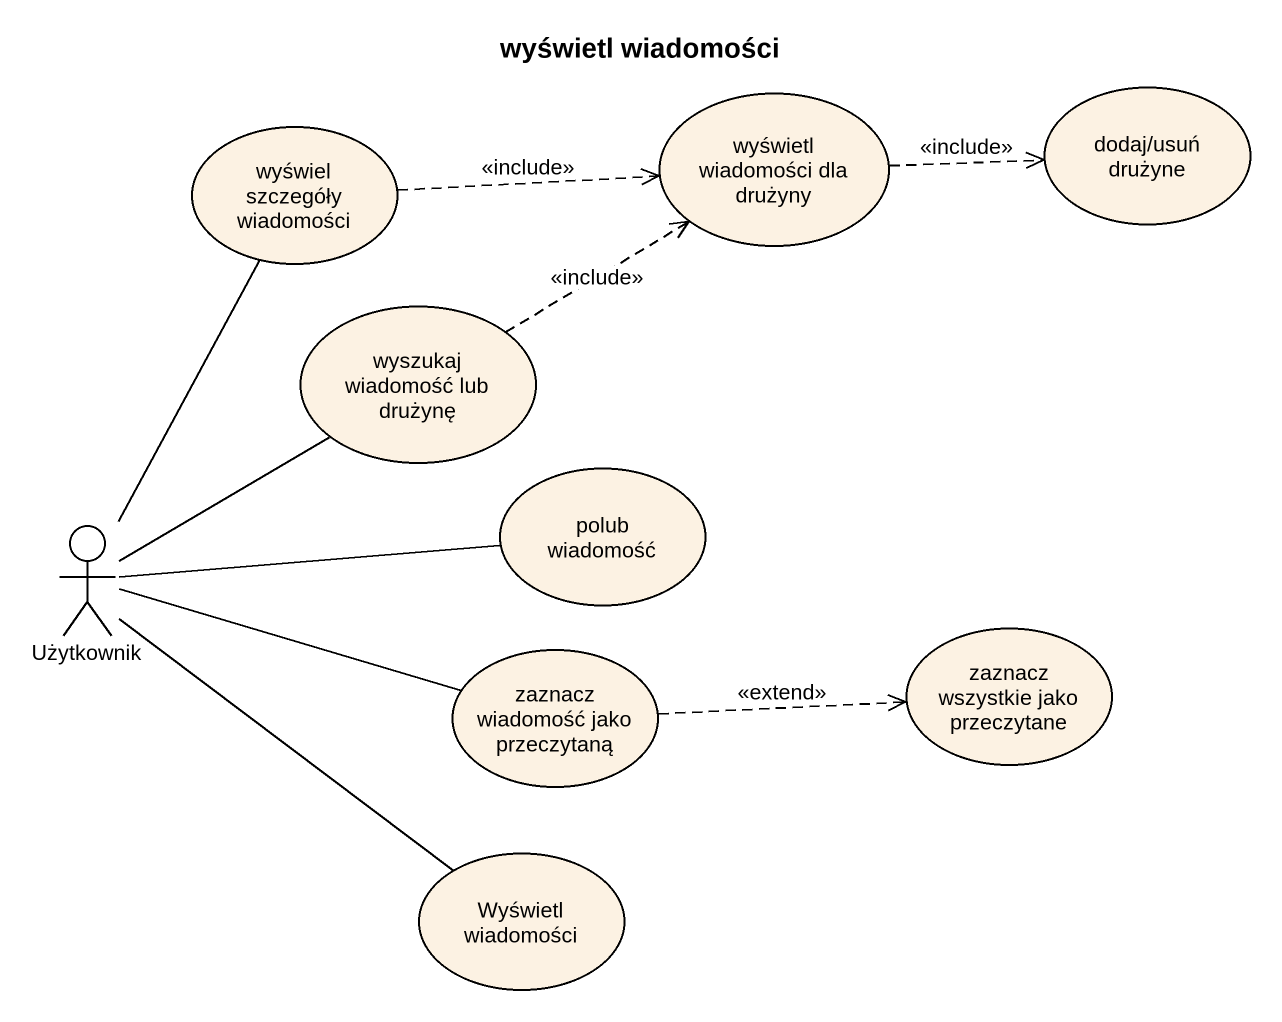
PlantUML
@startuml
title wyświetl wiadomości
usecase "wyświetl wiadomości dla drużyny" as wyświetl_wiadomości_dla
usecase "dodaj/usuń drużyne" as dodaj_usuń_drużyne
usecase "wyświel szczegóły wiadomości" as wyświel_szczegóły_wiadomości
usecase "wyszukaj wiadomość lub drużynę" as wyszukaj_wiadomość_lub
actor Użytkownik
usecase "polub wiadomość" as polub_wiadomość
usecase "zaznacz wszystkie jako przeczytane" as zaznacz_wszystkie_jako
usecase "zaznacz wiadomość jako przeczytaną" as zaznacz_wiadomość_jako
usecase "Wyświetl wiadomości" as Wyświetl_wiadomości
wyświetl_wiadomości_dla .right.> dodaj_usuń_drużyne : <<include>>
wyświel_szczegóły_wiadomości .right.> wyświetl_wiadomości_dla : <<include>>
wyszukaj_wiadomość_lub .up.> wyświetl_wiadomości_dla : <<include>>
Użytkownik -up- wyświel_szczegóły_wiadomości
Użytkownik -up- wyszukaj_wiadomość_lub
Użytkownik -right- polub_wiadomość
Użytkownik -right- zaznacz_wiadomość_jako
Użytkownik -- Wyświetl_wiadomości
zaznacz_wiadomość_jako .right.> zaznacz_wszystkie_jako : <<extend>>
@enduml
